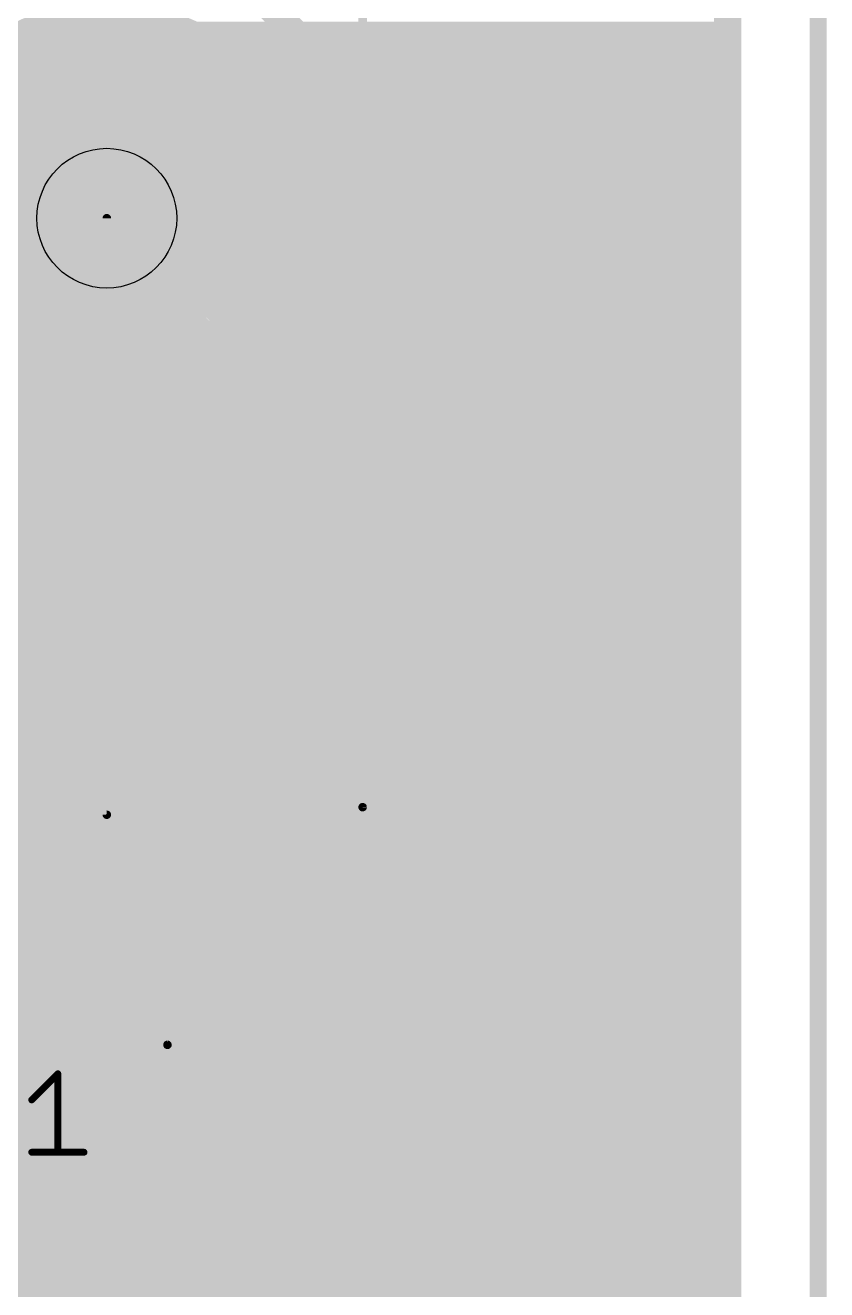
# Model space of a CAD drawing. Extents: x 0 to 10.8, y 0 to 6.1.
# Drawn here: x 10.342 to 10.812, y 2.176 to 2.918 of the extents above; entities that cross this region are included whole.
import ezdxf

# ---------------------------------------------------------------- set-up
doc = ezdxf.new("R2010")
doc.units = 0
for name, color, linetype in [('1', 22, 'CONTINUOUS'), ('116', 253, 'CONTINUOUS'), ('16', 175, 'CONTINUOUS'), ('17', 82, 'CONTINUOUS'), ('20', 7, 'CONTINUOUS'), ('21', 253, 'CONTINUOUS'), ('23', 7, 'CONTINUOUS'), ('29', 253, 'CONTINUOUS'), ('30', 253, 'CONTINUOUS'), ('44', 253, 'CONTINUOUS')]:
    doc.layers.add(name, color=color, linetype=linetype)

# ---------------------------------------------------------------- blocks, each defined once
blk = doc.blocks.new('ROUNDP')
at = {"const_width": 0.5}
blk.add_lwpolyline([(0, -0.25, 1), (0, 0.25, 1), (0, -0.25)], format="xyb", dxfattribs=at)

msp = doc.modelspace()

# ---------------------------------------------------------------- linework, layer by layer
at = {"layer": '1'}
for points, const_width in [([(10.754087, 4.286417), (10.754087, 0.248579)], 0.016), ([(10.289984, 2.704622), (10.389984, 2.804622)], 0.254), ([(10.514012, 2.899791), (10.485154, 2.92865)], 0.016), ([(10.501803, 2.912), (10.754087, 2.912)], 0.016), ([(10.534417, 2.864449), (10.514012, 2.899791)], 0.016), ([(10.516205, 2.896), (10.754087, 2.896)], 0.016), ([(10.525441, 2.88), (10.754087, 2.88)], 0.016), ([(10.54498, 2.825028), (10.534417, 2.864449)], 0.016), ([(10.534539, 2.864), (10.754087, 2.864)], 0.016), ([(10.538827, 2.848), (10.754087, 2.848)], 0.016), ([(10.543114, 2.832), (10.754087, 2.832)], 0.016), ([(10.289984, 2.604622), (10.289984, 2.704622)], 0.254), ([(10.54498, 2.784213), (10.54498, 2.825028)], 0.016), ([(10.54498, 2.816), (10.754087, 2.816)], 0.016), ([(10.54498, 2.8), (10.754087, 2.8)], 0.016), ([(10.534417, 2.744791), (10.54498, 2.784213)], 0.016), ([(10.544921, 2.784), (10.754087, 2.784)], 0.016), ([(10.540634, 2.768), (10.754087, 2.768)], 0.016), ([(10.536346, 2.752), (10.754087, 2.752)], 0.016), ([(10.514012, 2.709449), (10.534417, 2.744791)], 0.016), ([(10.529339, 2.736), (10.754087, 2.736)], 0.016), ([(10.196831, 2.511469), (10.289984, 2.604622)], 0.254), ([(10.520102, 2.72), (10.754087, 2.72)], 0.016), ([(10.44498, 2.640417), (10.514012, 2.709449)], 0.016), ([(10.508563, 2.704), (10.754087, 2.704)], 0.016), ([(10.492563, 2.688), (10.754087, 2.688)], 0.016), ([(10.476563, 2.672), (10.754087, 2.672)], 0.016), ([(10.460563, 2.656), (10.754087, 2.656)], 0.016), ([(10.44498, 2.584213), (10.44498, 2.640417)], 0.016), ([(10.44498, 2.64), (10.754087, 2.64)], 0.016), ([(10.44498, 2.624), (10.754087, 2.624)], 0.016), ([(10.44498, 2.608), (10.754087, 2.608)], 0.016), ([(10.44498, 2.592), (10.754087, 2.592)], 0.016), ([(10.434417, 2.544791), (10.44498, 2.584213)], 0.016), ([(10.44278, 2.576), (10.754087, 2.576)], 0.016), ([(10.438492, 2.56), (10.754087, 2.56)], 0.016), ([(10.414012, 2.509449), (10.434417, 2.544791)], 0.016), ([(10.433957, 2.544), (10.754087, 2.544)], 0.016), ([(10.42472, 2.528), (10.754087, 2.528)], 0.016), ([(10.385154, 2.480591), (10.414012, 2.509449)], 0.016), ([(10.415484, 2.512), (10.754087, 2.512)], 0.016), ([(10.400563, 2.496), (10.754087, 2.496)], 0.016), ([(10.351827, 2.447264), (10.385154, 2.480591)], 0.016), ([(10.384563, 2.48), (10.754087, 2.48)], 0.016), ([(10.368563, 2.464), (10.754087, 2.464)], 0.016), ([(10.352563, 2.448), (10.754087, 2.448)], 0.016), ([(10.351827, 2.184311), (10.351827, 2.447264)], 0.016), ([(10.351827, 2.432), (10.754087, 2.432)], 0.016), ([(10.351827, 2.416), (10.754087, 2.416)], 0.016), ([(10.351827, 2.4), (10.754087, 2.4)], 0.016), ([(10.351827, 2.384), (10.754087, 2.384)], 0.016), ([(10.351827, 2.368), (10.754087, 2.368)], 0.016), ([(10.351827, 2.352), (10.754087, 2.352)], 0.016), ([(10.351827, 2.336), (10.754087, 2.336)], 0.016), ([(10.351827, 2.32), (10.754087, 2.32)], 0.016), ([(10.351827, 2.304), (10.754087, 2.304)], 0.016), ([(10.351827, 2.288), (10.754087, 2.288)], 0.016), ([(10.351827, 2.272), (10.754087, 2.272)], 0.016), ([(10.351827, 2.256), (10.754087, 2.256)], 0.016), ([(10.351827, 2.24), (10.754087, 2.24)], 0.016), ([(10.351827, 2.224), (10.754087, 2.224)], 0.016), ([(10.351827, 2.208), (10.754087, 2.208)], 0.016), ([(10.351827, 2.192), (10.754087, 2.192)], 0.016), ([(10.341264, 2.14489), (10.351827, 2.184311)], 0.016), ([(10.349598, 2.176), (10.754087, 2.176)], 0.016)]:
    msp.add_lwpolyline(points, dxfattribs=dict(at, const_width=const_width))
for points, const_width in [([(10.434886, 2.759721, 1), (10.345083, 2.849523)], 0.127), ([(10.501803, 2.916, 1), (10.501803, 2.908)], 0.008), ([(10.754087, 2.908, 1), (10.754087, 2.916)], 0.008), ([(10.517476, 2.901791, 1), (10.510548, 2.897791)], 0.008), ([(10.511183, 2.896963, 1), (10.51684, 2.90262)], 0.008), ([(10.516205, 2.9, 1), (10.516205, 2.892)], 0.008), ([(10.754087, 2.892, 1), (10.754087, 2.9)], 0.008), ([(10.525441, 2.884, 1), (10.525441, 2.876)], 0.008), ([(10.754087, 2.876, 1), (10.754087, 2.884)], 0.008), ([(10.538281, 2.865484, 1), (10.530554, 2.863414)], 0.008), ([(10.534539, 2.868, 1), (10.534539, 2.86)], 0.008), ([(10.754087, 2.86, 1), (10.754087, 2.868)], 0.008), ([(10.530953, 2.862449, 1), (10.537881, 2.866449)], 0.008), ([(10.538827, 2.852, 1), (10.538827, 2.844)], 0.008), ([(10.754087, 2.844, 1), (10.754087, 2.852)], 0.008), ([(10.543114, 2.836, 1), (10.543114, 2.828)], 0.008), ([(10.754087, 2.828, 1), (10.754087, 2.836)], 0.008), ([(10.353484, 2.704622, 1), (10.226484, 2.704622)], 0.127), ([(10.54898, 2.825028, 1), (10.54098, 2.825028)], 0.008), ([(10.541117, 2.823992, 1), (10.548844, 2.826063)], 0.008), ([(10.54498, 2.82, 1), (10.54498, 2.812)], 0.008), ([(10.754087, 2.812, 1), (10.754087, 2.82)], 0.008), ([(10.245083, 2.749523, 1), (10.334886, 2.659721)], 0.127), ([(10.54498, 2.804, 1), (10.54498, 2.796)], 0.008), ([(10.754087, 2.796, 1), (10.754087, 2.804)], 0.008), ([(10.544921, 2.788, 1), (10.544921, 2.78)], 0.008), ([(10.548844, 2.783177, 1), (10.541117, 2.785248)], 0.008), ([(10.754087, 2.78, 1), (10.754087, 2.788)], 0.008), ([(10.54098, 2.784213, 1), (10.54898, 2.784213)], 0.008), ([(10.540634, 2.772, 1), (10.540634, 2.764)], 0.008), ([(10.754087, 2.764, 1), (10.754087, 2.772)], 0.008), ([(10.536346, 2.756, 1), (10.536346, 2.748)], 0.008), ([(10.754087, 2.748, 1), (10.754087, 2.756)], 0.008), ([(10.537881, 2.742791, 1), (10.530953, 2.746791)], 0.008), ([(10.530554, 2.745827, 1), (10.538281, 2.743756)], 0.008), ([(10.529339, 2.74, 1), (10.529339, 2.732)], 0.008), ([(10.754087, 2.732, 1), (10.754087, 2.74)], 0.008), ([(10.334886, 2.559721, 1), (10.245083, 2.649523)], 0.127), ([(10.520102, 2.724, 1), (10.520102, 2.716)], 0.008), ([(10.754087, 2.716, 1), (10.754087, 2.724)], 0.008), ([(10.510548, 2.711449, 1), (10.517476, 2.707449)], 0.008), ([(10.51684, 2.70662, 1), (10.511183, 2.712277)], 0.008), ([(10.508563, 2.708, 1), (10.508563, 2.7)], 0.008), ([(10.754087, 2.7, 1), (10.754087, 2.708)], 0.008), ([(10.492563, 2.692, 1), (10.492563, 2.684)], 0.008), ([(10.754087, 2.684, 1), (10.754087, 2.692)], 0.008), ([(10.476563, 2.676, 1), (10.476563, 2.668)], 0.008), ([(10.754087, 2.668, 1), (10.754087, 2.676)], 0.008), ([(10.226484, 2.604622, 1), (10.353484, 2.604622)], 0.127), ([(10.460563, 2.66, 1), (10.460563, 2.652)], 0.008), ([(10.754087, 2.652, 1), (10.754087, 2.66)], 0.008), ([(10.44898, 2.640417, 1), (10.44098, 2.640417)], 0.008), ([(10.44498, 2.644, 1), (10.44498, 2.636)], 0.008), ([(10.442152, 2.643246, 1), (10.447809, 2.637589)], 0.008), ([(10.754087, 2.636, 1), (10.754087, 2.644)], 0.008), ([(10.44498, 2.628, 1), (10.44498, 2.62)], 0.008), ([(10.754087, 2.62, 1), (10.754087, 2.628)], 0.008), ([(10.44498, 2.612, 1), (10.44498, 2.604)], 0.008), ([(10.754087, 2.604, 1), (10.754087, 2.612)], 0.008), ([(10.44498, 2.596, 1), (10.44498, 2.588)], 0.008), ([(10.754087, 2.588, 1), (10.754087, 2.596)], 0.008), ([(10.448844, 2.583177, 1), (10.441117, 2.585248)], 0.008), ([(10.44278, 2.58, 1), (10.44278, 2.572)], 0.008), ([(10.44098, 2.584213, 1), (10.44898, 2.584213)], 0.008), ([(10.754087, 2.572, 1), (10.754087, 2.58)], 0.008), ([(10.438492, 2.564, 1), (10.438492, 2.556)], 0.008), ([(10.754087, 2.556, 1), (10.754087, 2.564)], 0.008), ([(10.433957, 2.548, 1), (10.433957, 2.54)], 0.008), ([(10.437881, 2.542791, 1), (10.430953, 2.546791)], 0.008), ([(10.754087, 2.54, 1), (10.754087, 2.548)], 0.008), ([(10.430554, 2.545827, 1), (10.438281, 2.543756)], 0.008), ([(10.42472, 2.532, 1), (10.42472, 2.524)], 0.008), ([(10.754087, 2.524, 1), (10.754087, 2.532)], 0.008), ([(10.410548, 2.511449, 1), (10.417476, 2.507449)], 0.008), ([(10.41684, 2.50662, 1), (10.411183, 2.512277)], 0.008), ([(10.415484, 2.516, 1), (10.415484, 2.508)], 0.008), ([(10.754087, 2.508, 1), (10.754087, 2.516)], 0.008), ([(10.400563, 2.5, 1), (10.400563, 2.492)], 0.008), ([(10.754087, 2.492, 1), (10.754087, 2.5)], 0.008), ([(10.384563, 2.484, 1), (10.384563, 2.476)], 0.008), ([(10.382325, 2.483419, 1), (10.387982, 2.477762)], 0.008), ([(10.387982, 2.477762, 1), (10.382325, 2.483419)], 0.008), ([(10.754087, 2.476, 1), (10.754087, 2.484)], 0.008), ([(10.368563, 2.468, 1), (10.368563, 2.46)], 0.008), ([(10.754087, 2.46, 1), (10.754087, 2.468)], 0.008), ([(10.352563, 2.452, 1), (10.352563, 2.444)], 0.008), ([(10.754087, 2.444, 1), (10.754087, 2.452)], 0.008), ([(10.348998, 2.450092, 1), (10.354655, 2.444435)], 0.008), ([(10.355827, 2.447264, 1), (10.347827, 2.447264)], 0.008), ([(10.351827, 2.436, 1), (10.351827, 2.428)], 0.008), ([(10.754087, 2.428, 1), (10.754087, 2.436)], 0.008), ([(10.351827, 2.42, 1), (10.351827, 2.412)], 0.008), ([(10.754087, 2.412, 1), (10.754087, 2.42)], 0.008), ([(10.351827, 2.404, 1), (10.351827, 2.396)], 0.008), ([(10.754087, 2.396, 1), (10.754087, 2.404)], 0.008), ([(10.351827, 2.388, 1), (10.351827, 2.38)], 0.008), ([(10.754087, 2.38, 1), (10.754087, 2.388)], 0.008), ([(10.351827, 2.372, 1), (10.351827, 2.364)], 0.008), ([(10.754087, 2.364, 1), (10.754087, 2.372)], 0.008), ([(10.351827, 2.356, 1), (10.351827, 2.348)], 0.008), ([(10.754087, 2.348, 1), (10.754087, 2.356)], 0.008), ([(10.351827, 2.34, 1), (10.351827, 2.332)], 0.008), ([(10.754087, 2.332, 1), (10.754087, 2.34)], 0.008), ([(10.351827, 2.324, 1), (10.351827, 2.316)], 0.008), ([(10.754087, 2.316, 1), (10.754087, 2.324)], 0.008), ([(10.351827, 2.308, 1), (10.351827, 2.3)], 0.008), ([(10.754087, 2.3, 1), (10.754087, 2.308)], 0.008), ([(10.351827, 2.292, 1), (10.351827, 2.284)], 0.008), ([(10.754087, 2.284, 1), (10.754087, 2.292)], 0.008), ([(10.351827, 2.276, 1), (10.351827, 2.268)], 0.008), ([(10.754087, 2.268, 1), (10.754087, 2.276)], 0.008), ([(10.351827, 2.26, 1), (10.351827, 2.252)], 0.008), ([(10.754087, 2.252, 1), (10.754087, 2.26)], 0.008), ([(10.351827, 2.244, 1), (10.351827, 2.236)], 0.008), ([(10.754087, 2.236, 1), (10.754087, 2.244)], 0.008), ([(10.351827, 2.228, 1), (10.351827, 2.22)], 0.008), ([(10.754087, 2.22, 1), (10.754087, 2.228)], 0.008), ([(10.351827, 2.212, 1), (10.351827, 2.204)], 0.008), ([(10.754087, 2.204, 1), (10.754087, 2.212)], 0.008), ([(10.351827, 2.196, 1), (10.351827, 2.188)], 0.008), ([(10.754087, 2.188, 1), (10.754087, 2.196)], 0.008), ([(10.35569, 2.183276, 1), (10.347963, 2.185346)], 0.008), ([(10.349598, 2.18, 1), (10.349598, 2.172)], 0.008), ([(10.347827, 2.184311, 1), (10.355827, 2.184311)], 0.008), ([(10.754087, 2.172, 1), (10.754087, 2.18)], 0.008)]:
    msp.add_lwpolyline(points, format="xyb", dxfattribs=dict(at, const_width=const_width))
at = {"layer": '116', "const_width": 0.037047}
msp.add_lwpolyline([(10.39, 2.780197, 1), (10.39, 2.829016, 1), (10.39, 2.780197)], format="xyb", dxfattribs=at)
at = {"layer": '16', "const_width": 0.016}
for points in [[(10.754087, 4.286417), (10.754087, 0.248579)], [(7.31715, 2.912), (10.754087, 2.912)], [(10.376421, 2.907618), (10.350224, 2.900598)], [(10.403543, 2.907618), (10.376421, 2.907618)], [(10.42974, 2.900598), (10.403543, 2.907618)], [(10.350224, 2.900598), (10.32674, 2.887039)], [(10.453224, 2.887039), (10.42974, 2.900598)], [(7.30115, 2.896), (10.342264, 2.896)], [(10.437705, 2.896), (10.754087, 2.896)], [(10.472402, 2.867862), (10.453224, 2.887039)], [(10.460264, 2.88), (10.754087, 2.88)], [(10.485961, 2.844378), (10.472402, 2.867862)], [(10.474634, 2.864), (10.754087, 2.864)], [(10.48387, 2.848), (10.754087, 2.848)], [(10.49298, 2.818181), (10.485961, 2.844378)], [(10.48928, 2.832), (10.754087, 2.832)], [(10.49298, 2.791059), (10.49298, 2.818181)], [(10.49298, 2.816), (10.754087, 2.816)], [(10.49298, 2.8), (10.754087, 2.8)], [(10.485961, 2.764862), (10.49298, 2.791059)], [(10.491087, 2.784), (10.754087, 2.784)], [(10.486799, 2.768), (10.754087, 2.768)], [(10.472402, 2.741378), (10.485961, 2.764862)], [(10.478531, 2.752), (10.754087, 2.752)], [(10.453224, 2.722201), (10.472402, 2.741378)], [(10.467024, 2.736), (10.754087, 2.736)], [(10.32674, 2.722201), (10.350224, 2.708642)], [(10.42974, 2.708642), (10.453224, 2.722201)], [(10.449409, 2.72), (10.754087, 2.72)], [(10.350224, 2.708642), (10.376421, 2.701622)], [(10.403543, 2.701622), (10.42974, 2.708642)], [(9.25615, 2.704), (10.367543, 2.704)], [(10.376421, 2.701622), (10.403543, 2.701622)], [(10.412417, 2.704), (10.754087, 2.704)], [(9.27215, 2.688), (10.754087, 2.688)], [(10.331134, 2.672), (10.754087, 2.672)], [(10.356106, 2.648803), (10.334165, 2.670744)], [(10.348909, 2.656), (10.754087, 2.656)], [(10.36798, 2.620138), (10.356106, 2.648803)], [(10.359756, 2.64), (10.754087, 2.64)], [(10.366382, 2.624), (10.754087, 2.624)], [(10.36798, 2.589102), (10.36798, 2.620138)], [(10.36798, 2.608), (10.754087, 2.608)], [(10.356106, 2.560437), (10.36798, 2.589102)], [(10.36798, 2.592), (10.754087, 2.592)], [(10.362551, 2.576), (10.754087, 2.576)], [(10.334165, 2.538496), (10.356106, 2.560437)], [(10.355669, 2.56), (10.754087, 2.56)], [(10.339669, 2.544), (10.754087, 2.544)], [(10.308823, 2.528), (10.754087, 2.528)], [(9.875787, 2.512), (10.754087, 2.512)], [(9.885028, 2.496), (10.754087, 2.496)], [(9.889815, 2.48), (10.754087, 2.48)], [(9.89298, 2.464), (10.754087, 2.464)], [(9.89298, 2.448), (10.754087, 2.448)], [(9.890551, 2.432), (10.754087, 2.432)], [(9.886264, 2.416), (10.754087, 2.416)], [(9.877378, 2.4), (10.754087, 2.4)], [(9.865024, 2.384), (10.754087, 2.384)], [(9.845945, 2.368), (10.754087, 2.368)], [(9.804953, 2.352), (10.754087, 2.352)], [(9.62415, 2.336), (10.754087, 2.336)], [(9.64015, 2.32), (10.754087, 2.32)], [(9.65615, 2.304), (10.754087, 2.304)], [(9.67215, 2.288), (10.754087, 2.288)], [(9.68815, 2.272), (10.754087, 2.272)], [(9.70415, 2.256), (10.754087, 2.256)], [(9.72015, 2.24), (10.754087, 2.24)], [(9.73615, 2.224), (10.754087, 2.224)], [(9.75215, 2.208), (10.754087, 2.208)], [(9.76815, 2.192), (10.754087, 2.192)], [(9.78415, 2.176), (10.754087, 2.176)]]:
    msp.add_lwpolyline(points, dxfattribs=at)
at = {"layer": '16', "const_width": 0.008}
for points in [[(10.376421, 2.911618, 1), (10.376421, 2.903618)], [(10.377457, 2.903754, 1), (10.375386, 2.911482)], [(10.404579, 2.911482, 1), (10.402508, 2.903754)], [(10.403543, 2.903618, 1), (10.403543, 2.911618)], [(10.754087, 2.908, 1), (10.754087, 2.916)], [(10.349189, 2.904462, 1), (10.35126, 2.896735)], [(10.352224, 2.897134, 1), (10.348224, 2.904063)], [(10.43174, 2.904063, 1), (10.42774, 2.897134)], [(10.428705, 2.896735, 1), (10.430775, 2.904462)], [(10.342264, 2.892, 1), (10.342264, 2.9)], [(10.437705, 2.9, 1), (10.437705, 2.892)], [(10.754087, 2.892, 1), (10.754087, 2.9)], [(10.456053, 2.889868, 1), (10.450396, 2.884211)], [(10.451224, 2.883575, 1), (10.455224, 2.890503)], [(10.460264, 2.884, 1), (10.460264, 2.876)], [(10.754087, 2.876, 1), (10.754087, 2.884)], [(10.475866, 2.869862, 1), (10.468937, 2.865862)], [(10.469573, 2.865034, 1), (10.47523, 2.870691)], [(10.474634, 2.868, 1), (10.474634, 2.86)], [(10.754087, 2.86, 1), (10.754087, 2.868)], [(10.48387, 2.852, 1), (10.48387, 2.844)], [(10.489824, 2.845413, 1), (10.482097, 2.843343)], [(10.482497, 2.842378, 1), (10.489425, 2.846378)], [(10.754087, 2.844, 1), (10.754087, 2.852)], [(10.48928, 2.836, 1), (10.48928, 2.828)], [(10.754087, 2.828, 1), (10.754087, 2.836)], [(10.49698, 2.818181, 1), (10.48898, 2.818181)], [(10.49298, 2.82, 1), (10.49298, 2.812)], [(10.489117, 2.817146, 1), (10.496844, 2.819216)], [(10.754087, 2.812, 1), (10.754087, 2.82)], [(10.49298, 2.804, 1), (10.49298, 2.796)], [(10.754087, 2.796, 1), (10.754087, 2.804)], [(10.496844, 2.790024, 1), (10.489117, 2.792094)], [(10.491087, 2.788, 1), (10.491087, 2.78)], [(10.48898, 2.791059, 1), (10.49698, 2.791059)], [(10.754087, 2.78, 1), (10.754087, 2.788)], [(10.486799, 2.772, 1), (10.486799, 2.764)], [(10.754087, 2.764, 1), (10.754087, 2.772)], [(10.482097, 2.765898, 1), (10.489824, 2.763827)], [(10.489425, 2.762862, 1), (10.482497, 2.766862)], [(10.478531, 2.756, 1), (10.478531, 2.748)], [(10.754087, 2.748, 1), (10.754087, 2.756)], [(10.468937, 2.743378, 1), (10.475866, 2.739378)], [(10.47523, 2.73855, 1), (10.469573, 2.744206)], [(10.467024, 2.74, 1), (10.467024, 2.732)], [(10.754087, 2.732, 1), (10.754087, 2.74)], [(10.455224, 2.718737, 1), (10.451224, 2.725665)], [(10.449409, 2.724, 1), (10.449409, 2.716)], [(10.450396, 2.725029, 1), (10.456053, 2.719372)], [(10.754087, 2.716, 1), (10.754087, 2.724)], [(10.35126, 2.712505, 1), (10.349189, 2.704778)], [(10.348224, 2.705178, 1), (10.352224, 2.712106)], [(10.42774, 2.712106, 1), (10.43174, 2.705178)], [(10.430775, 2.704778, 1), (10.428705, 2.712505)], [(10.367543, 2.7, 1), (10.367543, 2.708)], [(10.376421, 2.705622, 1), (10.376421, 2.697622)], [(10.375386, 2.697758, 1), (10.377457, 2.705486)], [(10.402508, 2.705486, 1), (10.404579, 2.697758)], [(10.403543, 2.697622, 1), (10.403543, 2.705622)], [(10.412417, 2.708, 1), (10.412417, 2.7)], [(10.754087, 2.7, 1), (10.754087, 2.708)], [(10.754087, 2.684, 1), (10.754087, 2.692)], [(10.754087, 2.668, 1), (10.754087, 2.676)], [(10.348909, 2.66, 1), (10.348909, 2.652)], [(10.754087, 2.652, 1), (10.754087, 2.66)], [(10.359802, 2.650334, 1), (10.352411, 2.647272)], [(10.353278, 2.645975, 1), (10.358935, 2.651632)], [(10.359756, 2.644, 1), (10.359756, 2.636)], [(10.754087, 2.636, 1), (10.754087, 2.644)], [(10.366382, 2.628, 1), (10.366382, 2.62)], [(10.37198, 2.620138, 1), (10.36398, 2.620138)], [(10.754087, 2.62, 1), (10.754087, 2.628)], [(10.364285, 2.618607, 1), (10.371676, 2.621669)], [(10.36798, 2.612, 1), (10.36798, 2.604)], [(10.754087, 2.604, 1), (10.754087, 2.612)], [(10.36798, 2.596, 1), (10.36798, 2.588)], [(10.371676, 2.587572, 1), (10.364285, 2.590633)], [(10.754087, 2.588, 1), (10.754087, 2.596)], [(10.36398, 2.589102, 1), (10.37198, 2.589102)], [(10.362551, 2.58, 1), (10.362551, 2.572)], [(10.754087, 2.572, 1), (10.754087, 2.58)], [(10.355669, 2.564, 1), (10.355669, 2.556)], [(10.358935, 2.557609, 1), (10.353278, 2.563265)], [(10.754087, 2.556, 1), (10.754087, 2.564)], [(10.352411, 2.561968, 1), (10.359802, 2.558906)], [(10.339669, 2.548, 1), (10.339669, 2.54)], [(10.754087, 2.54, 1), (10.754087, 2.548)], [(10.754087, 2.524, 1), (10.754087, 2.532)], [(10.754087, 2.508, 1), (10.754087, 2.516)], [(10.754087, 2.492, 1), (10.754087, 2.5)], [(10.754087, 2.476, 1), (10.754087, 2.484)], [(10.754087, 2.46, 1), (10.754087, 2.468)], [(10.754087, 2.444, 1), (10.754087, 2.452)], [(10.754087, 2.428, 1), (10.754087, 2.436)], [(10.754087, 2.412, 1), (10.754087, 2.42)], [(10.754087, 2.396, 1), (10.754087, 2.404)], [(10.754087, 2.38, 1), (10.754087, 2.388)], [(10.754087, 2.364, 1), (10.754087, 2.372)], [(10.754087, 2.348, 1), (10.754087, 2.356)], [(10.754087, 2.332, 1), (10.754087, 2.34)], [(10.754087, 2.316, 1), (10.754087, 2.324)], [(10.754087, 2.3, 1), (10.754087, 2.308)], [(10.754087, 2.284, 1), (10.754087, 2.292)], [(10.754087, 2.268, 1), (10.754087, 2.276)], [(10.754087, 2.252, 1), (10.754087, 2.26)], [(10.754087, 2.236, 1), (10.754087, 2.244)], [(10.754087, 2.22, 1), (10.754087, 2.228)], [(10.754087, 2.204, 1), (10.754087, 2.212)], [(10.754087, 2.188, 1), (10.754087, 2.196)], [(10.754087, 2.172, 1), (10.754087, 2.18)]]:
    msp.add_lwpolyline(points, format="xyb", dxfattribs=at)
at = {"layer": '20', "const_width": 0.01}
msp.add_lwpolyline([(10.807087, -0.007874), (10.807087, 4.527559)], dxfattribs=at)
at = {"layer": '21'}
for points, const_width in [([(10.539984, 2.459063), (10.539984, 3.107354)], 0.005), ([(10.389984, 2.804622), (10.389984, 2.454622)], 0.005), ([(10.389984, 2.454622), (9.539984, 2.454622)], 0.005), ([(9.993984, 2.319622), (10.425543, 2.319622)], 0.005), ([(10.345945, 2.287311), (10.361287, 2.302657)], 0.004), ([(10.361287, 2.302657), (10.361287, 2.256622)], 0.004), ([(10.345945, 2.256622), (10.376634, 2.256622)], 0.004)]:
    msp.add_lwpolyline(points, dxfattribs=dict(at, const_width=const_width))
for points, const_width in [([(10.391234, 2.804622, 1), (10.388734, 2.804622)], 0.0025), ([(10.388734, 2.454622, 1), (10.391234, 2.454622)], 0.0025), ([(10.389984, 2.453372, 1), (10.389984, 2.455872)], 0.0025), ([(10.425543, 2.319622, 0.414178), (10.539984, 2.459063)], 0.005), ([(10.541228, 2.459185, 1), (10.53874, 2.458941)], 0.0025), ([(10.538734, 2.459063, 1), (10.541234, 2.459063)], 0.0025), ([(10.425421, 2.320866, 1), (10.425666, 2.318378)], 0.0025), ([(10.425543, 2.318372, 1), (10.425543, 2.320872)], 0.0025), ([(10.362287, 2.302657, 1), (10.360287, 2.302657)], 0.002), ([(10.361995, 2.30195, 1), (10.36058, 2.303364)], 0.002), ([(10.345238, 2.288018, 1), (10.346652, 2.286604)], 0.002), ([(10.345945, 2.257622, 1), (10.345945, 2.255622)], 0.002), ([(10.360287, 2.256622, 1), (10.362287, 2.256622)], 0.002), ([(10.376634, 2.255622, 1), (10.376634, 2.257622)], 0.002)]:
    msp.add_lwpolyline(points, format="xyb", dxfattribs=dict(at, const_width=const_width))
at = {"layer": '23'}
msp.add_point((10.389984, 2.454622), dxfattribs=at)
at = {"layer": '44'}
msp.add_circle((10.389984, 2.804622), 0.041, dxfattribs=at)

# ---------------------------------------------------------------- block references
at = {"layer": '17', "xscale": 0.15, "yscale": 0.15, "rotation": 270}
msp.add_blockref('ROUNDP', (10.389984, 2.804622), dxfattribs=at)
msp.add_blockref('ROUNDP', (10.389984, 2.804622), dxfattribs=at)
at = {"layer": '29', "rotation": 270}
for p, xscale, yscale in [((10.389984, 2.804622), 0.158, 0.158), ((10.289984, 2.604622), 0.108, 0.108)]:
    msp.add_blockref('ROUNDP', p, dxfattribs=dict(at, xscale=xscale, yscale=yscale))
at = {"layer": '30', "rotation": 270}
for p, xscale, yscale in [((10.389984, 2.804622), 0.158, 0.158), ((10.289984, 2.604622), 0.108, 0.108)]:
    msp.add_blockref('ROUNDP', p, dxfattribs=dict(at, xscale=xscale, yscale=yscale))

doc.saveas('drawing.dxf')
